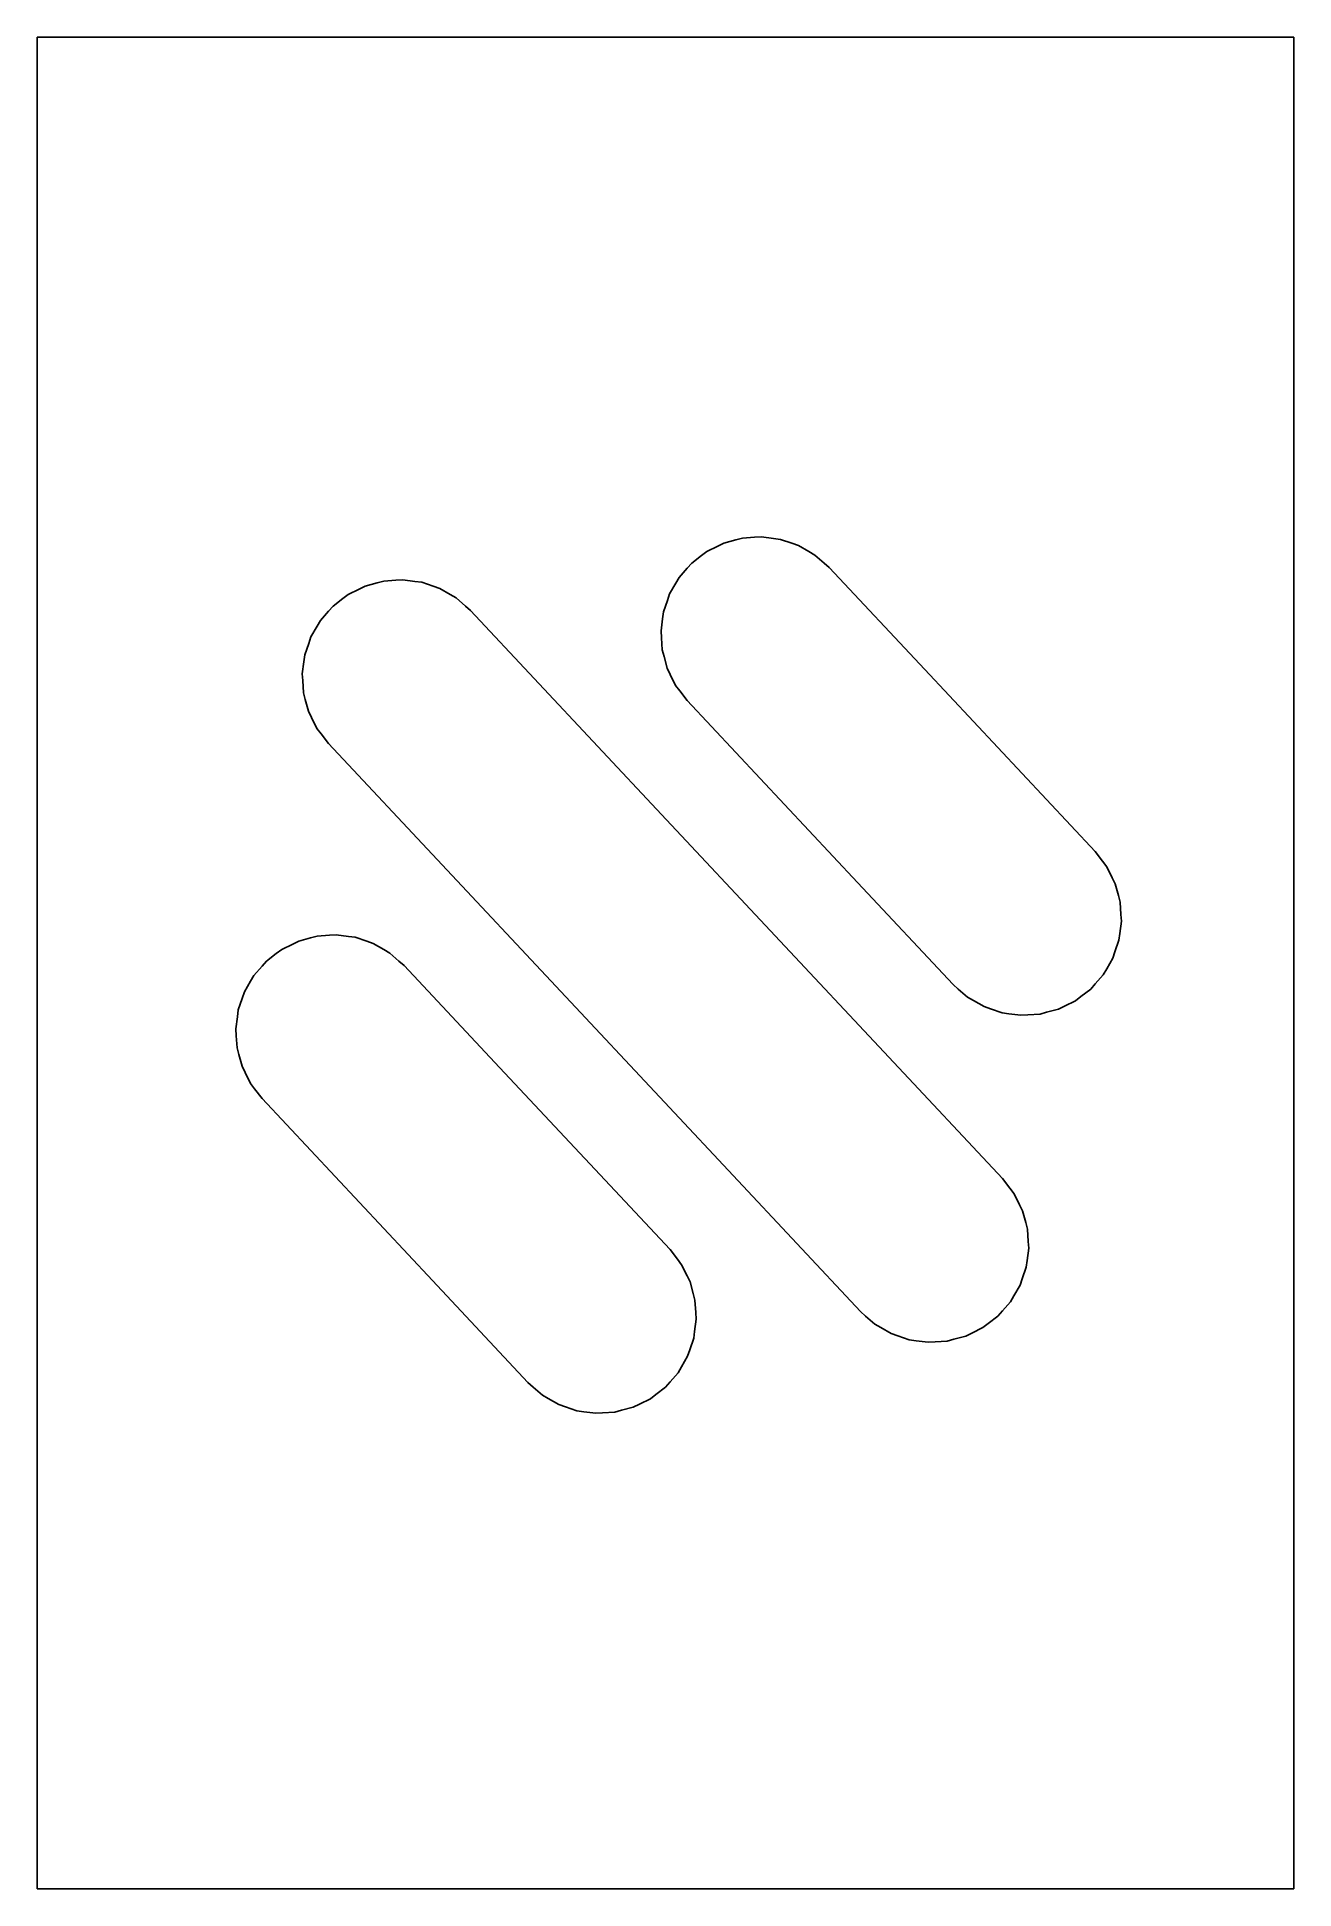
# Model space of a CAD drawing. Header units: metres. Extents: x -18.5 to 13.8, y -1.1 to 46.5.
import ezdxf

# ---------------------------------------------------------------- set-up
doc = ezdxf.new("R2010")
doc.units = ezdxf.units.M

msp = doc.modelspace()

# ---------------------------------------------------------------- linework, layer by layer
for p, q in [((-17.859, 46.5), (-18.55, 46.5)), ((-18.55, 46.5), (-18.55, 45.474)), ((-16.311, 46.5), (-17.859, 46.5)), ((-14.051, 46.5), (-16.311, 46.5)), ((-13.944, 46.5), (-14.051, 46.5)), ((-13.803, 46.5), (-13.944, 46.5)), ((-13.634, 46.5), (-13.803, 46.5)), ((-13.452, 46.5), (-13.634, 46.5)), ((-13.634, 46.5), (-13.634, 46.5)), ((-13.272, 46.5), (-13.452, 46.5)), ((-13.112, 46.5), (-13.272, 46.5)), ((-12.988, 46.5), (-13.112, 46.5)), ((-12.911, 46.5), (-12.988, 46.5)), ((4.366, 46.5), (-12.911, 46.5)), ((4.767, 46.5), (4.366, 46.5)), ((11.799, 46.5), (4.767, 46.5)), ((11.849, 46.5), (11.799, 46.5)), ((11.944, 46.5), (11.849, 46.5)), ((12.077, 46.5), (11.944, 46.5)), ((12.237, 46.5), (12.077, 46.5)), ((12.408, 46.5), (12.237, 46.5)), ((12.573, 46.5), (12.408, 46.5)), ((12.719, 46.5), (12.573, 46.5)), ((12.834, 46.5), (12.719, 46.5)), ((12.913, 46.5), (12.834, 46.5)), ((13.75, 46.5), (12.913, 46.5)), ((13.75, 44.271), (13.75, 46.5)), ((-18.55, 45.474), (-18.55, 45.42)), ((-18.55, 45.42), (-18.55, 45.308)), ((-18.55, 45.308), (-18.55, 45.142)), ((-18.55, 45.142), (-18.55, 44.927)), ((-18.55, 44.927), (-18.55, 42.593)), ((13.75, 42.865), (13.75, 44.271)), ((13.75, 23.569), (13.75, 42.865)), ((-18.55, 42.593), (-18.55, 42.462)), ((-18.55, 42.462), (-18.55, 42.302)), ((-18.55, 42.302), (-18.55, 41.112)), ((-18.55, 41.112), (-18.55, 40.978)), ((-18.55, 40.978), (-18.55, 40.835)), ((-18.55, 40.835), (-18.55, 40.696)), ((-18.55, 40.696), (-18.55, 40.572)), ((-18.55, 40.572), (-18.55, 40.161)), ((-18.55, 40.161), (-18.55, 36.656)), ((-18.55, 36.656), (-18.55, 35.903)), ((-18.55, 35.903), (-18.55, 33.764)), ((-18.55, 33.764), (-18.55, 10.617)), ((-1.337, 33.278), (-1.055, 33.417)), ((-1.055, 33.417), (-0.897, 33.494)), ((-0.897, 33.494), (-0.594, 33.576)), ((-0.594, 33.576), (-0.424, 33.621)), ((-0.424, 33.621), (-0.11, 33.642)), ((-0.11, 33.642), (0.065, 33.653)), ((0.065, 33.653), (0.377, 33.612)), ((0.377, 33.612), (0.551, 33.589)), ((0.551, 33.589), (0.849, 33.488)), ((0.849, 33.488), (1.015, 33.431)), ((1.015, 33.431), (1.287, 33.274)), ((-2.049, 32.611), (-1.842, 32.847)), ((-1.842, 32.847), (-1.725, 32.98)), ((-1.725, 32.98), (-1.476, 33.171)), ((-1.476, 33.171), (-1.337, 33.278)), ((1.287, 33.274), (1.44, 33.186)), ((1.44, 33.186), (1.676, 32.979)), ((1.676, 32.979), (1.808, 32.863)), ((1.808, 32.863), (4.263, 30.241)), ((-10.115, 32.39), (-10.273, 32.312)), ((-9.811, 32.471), (-10.115, 32.39)), ((-9.641, 32.517), (-9.811, 32.471)), ((-9.328, 32.537), (-9.641, 32.517)), ((-9.152, 32.549), (-9.328, 32.537)), ((-8.841, 32.508), (-9.152, 32.549)), ((-8.666, 32.485), (-8.841, 32.508)), ((-8.369, 32.384), (-8.666, 32.485)), ((-8.202, 32.327), (-8.369, 32.384)), ((-2.294, 32.187), (-2.137, 32.459)), ((-2.137, 32.459), (-2.049, 32.611)), ((-10.694, 32.066), (-10.943, 31.875)), ((-10.554, 32.173), (-10.694, 32.066)), ((-10.273, 32.312), (-10.554, 32.173)), ((-7.93, 32.17), (-8.202, 32.327)), ((-7.778, 32.082), (-7.93, 32.17)), ((-7.542, 31.875), (-7.778, 32.082)), ((-2.451, 31.723), (-2.35, 32.02)), ((-2.35, 32.02), (-2.294, 32.187)), ((-11.266, 31.507), (-11.354, 31.354)), ((-11.059, 31.743), (-11.266, 31.507)), ((-10.943, 31.875), (-11.059, 31.743)), ((-11.059, 31.743), (-11.059, 31.743)), ((-7.409, 31.759), (-7.542, 31.875)), ((-2.5, 26.515), (-7.409, 31.759)), ((-2.515, 31.237), (-2.474, 31.548)), ((-2.474, 31.548), (-2.451, 31.723)), ((-11.511, 31.082), (-11.568, 30.916)), ((-11.354, 31.354), (-11.511, 31.082)), ((-2.504, 31.061), (-2.515, 31.237)), ((-2.484, 30.748), (-2.504, 31.061)), ((-11.669, 30.618), (-11.692, 30.444)), ((-11.568, 30.916), (-11.669, 30.618)), ((-2.438, 30.578), (-2.484, 30.748)), ((-2.357, 30.274), (-2.438, 30.578)), ((-11.692, 30.444), (-11.733, 30.132)), ((-11.733, 30.132), (-11.722, 29.957)), ((-2.279, 30.116), (-2.357, 30.274)), ((-2.14, 29.835), (-2.279, 30.116)), ((4.263, 30.241), (8.643, 25.563)), ((-11.722, 29.957), (-11.701, 29.643)), ((-11.701, 29.643), (-11.656, 29.473)), ((-2.033, 29.695), (-2.14, 29.835)), ((-2.14, 29.835), (-2.14, 29.835)), ((-1.842, 29.446), (-2.033, 29.695)), ((-11.656, 29.473), (-11.574, 29.17)), ((-11.574, 29.17), (-11.497, 29.012)), ((2.538, 24.768), (-1.842, 29.446)), ((-11.497, 29.012), (-11.358, 28.73)), ((-11.358, 28.73), (-11.251, 28.591)), ((-11.251, 28.591), (-11.059, 28.341)), ((-11.059, 28.341), (-2.3, 18.985)), ((6.259, 17.159), (-2.5, 26.515)), ((8.643, 25.563), (8.834, 25.314)), ((8.834, 25.314), (8.941, 25.174)), ((4.993, 22.146), (2.538, 24.768)), ((8.941, 25.174), (9.08, 24.893)), ((9.08, 24.893), (9.158, 24.735)), ((9.158, 24.735), (9.239, 24.431)), ((9.239, 24.431), (9.284, 24.261)), ((9.284, 24.261), (9.305, 23.948)), ((9.305, 23.948), (9.316, 23.772)), ((-11.823, 23.265), (-11.52, 23.346)), ((-11.52, 23.346), (-11.35, 23.392)), ((-11.52, 23.346), (-11.52, 23.346)), ((-11.35, 23.392), (-11.036, 23.412)), ((-11.036, 23.412), (-10.861, 23.424)), ((-10.861, 23.424), (-10.549, 23.383)), ((-10.549, 23.383), (-10.375, 23.36)), ((-10.375, 23.36), (-10.078, 23.259)), ((9.275, 23.461), (9.252, 23.286)), ((9.316, 23.772), (9.275, 23.461)), ((13.75, 2.591), (13.75, 23.569)), ((-12.652, 22.75), (-12.403, 22.941)), ((-12.403, 22.941), (-12.263, 23.048)), ((-12.263, 23.048), (-11.981, 23.187)), ((-11.981, 23.187), (-11.823, 23.265)), ((-10.078, 23.259), (-9.911, 23.202)), ((-9.911, 23.202), (-9.639, 23.045)), ((-9.639, 23.045), (-9.487, 22.957)), ((-9.487, 22.957), (-9.25, 22.75)), ((9.151, 22.989), (9.095, 22.822)), ((9.252, 23.286), (9.151, 22.989)), ((-13.063, 22.229), (-12.975, 22.382)), ((-12.975, 22.382), (-12.768, 22.618)), ((-12.768, 22.618), (-12.652, 22.75)), ((-9.25, 22.75), (-9.118, 22.634)), ((-9.118, 22.634), (-6.663, 20.012)), ((8.849, 22.398), (8.642, 22.162)), ((8.938, 22.55), (8.849, 22.398)), ((9.095, 22.822), (8.938, 22.55)), ((-13.277, 21.791), (-13.22, 21.957)), ((-13.22, 21.957), (-13.063, 22.229)), ((5.125, 22.03), (4.993, 22.146)), ((5.361, 21.823), (5.125, 22.03)), ((8.526, 22.03), (8.277, 21.838)), ((8.642, 22.162), (8.526, 22.03)), ((-13.401, 21.319), (-13.378, 21.493)), ((-13.378, 21.493), (-13.277, 21.791)), ((5.513, 21.735), (5.361, 21.823)), ((5.785, 21.578), (5.513, 21.735)), ((5.952, 21.521), (5.785, 21.578)), ((6.249, 21.42), (5.952, 21.521)), ((7.394, 21.433), (7.224, 21.388)), ((7.698, 21.515), (7.394, 21.433)), ((7.856, 21.592), (7.698, 21.515)), ((8.137, 21.731), (7.856, 21.592)), ((8.277, 21.838), (8.137, 21.731)), ((-13.442, 21.007), (-13.401, 21.319)), ((-13.43, 20.832), (-13.442, 21.007)), ((6.424, 21.397), (6.249, 21.42)), ((6.735, 21.356), (6.424, 21.397)), ((6.911, 21.367), (6.735, 21.356)), ((7.224, 21.388), (6.911, 21.367)), ((-13.41, 20.518), (-13.43, 20.832)), ((-13.364, 20.348), (-13.41, 20.518)), ((-13.283, 20.045), (-13.364, 20.348)), ((-13.205, 19.887), (-13.283, 20.045)), ((-6.663, 20.012), (-2.284, 15.334)), ((-13.066, 19.605), (-13.205, 19.887)), ((-12.959, 19.466), (-13.066, 19.605)), ((-12.768, 19.216), (-12.959, 19.466)), ((-8.388, 14.538), (-12.768, 19.216)), ((-2.3, 18.985), (2.609, 13.741)), ((6.451, 16.909), (6.259, 17.159)), ((6.558, 16.77), (6.451, 16.909)), ((6.697, 16.488), (6.558, 16.77)), ((6.774, 16.33), (6.697, 16.488)), ((6.856, 16.027), (6.774, 16.33)), ((6.901, 15.857), (6.856, 16.027)), ((6.922, 15.543), (6.901, 15.857)), ((-2.284, 15.334), (-2.092, 15.084)), ((6.892, 15.056), (6.933, 15.368)), ((6.933, 15.368), (6.922, 15.543)), ((-2.092, 15.084), (-1.985, 14.945)), ((-1.985, 14.945), (-1.847, 14.663)), ((6.768, 14.584), (6.869, 14.882)), ((6.869, 14.882), (6.892, 15.056)), ((-5.934, 11.916), (-8.388, 14.538)), ((-1.847, 14.663), (-1.769, 14.505)), ((-1.769, 14.505), (-1.687, 14.202)), ((6.554, 14.146), (6.711, 14.418)), ((6.711, 14.418), (6.768, 14.584)), ((-1.687, 14.202), (-1.642, 14.032)), ((-1.642, 14.032), (-1.621, 13.718)), ((6.259, 13.757), (6.466, 13.993)), ((6.466, 13.993), (6.554, 14.146)), ((-1.61, 13.543), (-1.651, 13.231)), ((-1.621, 13.718), (-1.61, 13.543)), ((2.609, 13.741), (2.742, 13.625)), ((2.742, 13.625), (2.978, 13.418)), ((2.978, 13.418), (3.13, 13.33)), ((3.13, 13.33), (3.402, 13.173)), ((5.754, 13.327), (5.894, 13.434)), ((5.894, 13.434), (6.143, 13.625)), ((6.143, 13.625), (6.259, 13.757)), ((-1.674, 13.057), (-1.775, 12.759)), ((-1.651, 13.231), (-1.674, 13.057)), ((3.402, 13.173), (3.569, 13.116)), ((3.569, 13.116), (3.866, 13.015)), ((3.866, 13.015), (4.041, 12.992)), ((4.041, 12.992), (4.352, 12.951)), ((4.352, 12.951), (4.528, 12.963)), ((4.528, 12.963), (4.841, 12.983)), ((4.841, 12.983), (5.011, 13.029)), ((5.011, 13.029), (5.315, 13.11)), ((5.315, 13.11), (5.473, 13.188)), ((5.473, 13.188), (5.754, 13.327)), ((-1.832, 12.593), (-1.989, 12.321)), ((-1.775, 12.759), (-1.832, 12.593)), ((-5.801, 11.8), (-5.934, 11.916)), ((-2.284, 11.932), (-2.4, 11.8)), ((-2.077, 12.168), (-2.284, 11.932)), ((-1.989, 12.321), (-2.077, 12.168)), ((-5.565, 11.593), (-5.801, 11.8)), ((-5.413, 11.505), (-5.565, 11.593)), ((-5.141, 11.348), (-5.413, 11.505)), ((-2.789, 11.502), (-3.071, 11.363)), ((-2.649, 11.609), (-2.789, 11.502)), ((-2.4, 11.8), (-2.649, 11.609)), ((-4.974, 11.291), (-5.141, 11.348)), ((-4.677, 11.19), (-4.974, 11.291)), ((-4.502, 11.167), (-4.677, 11.19)), ((-4.191, 11.126), (-4.502, 11.167)), ((-4.015, 11.138), (-4.191, 11.126)), ((-3.702, 11.158), (-4.015, 11.138)), ((-3.532, 11.204), (-3.702, 11.158)), ((-3.228, 11.285), (-3.532, 11.204)), ((-3.071, 11.363), (-3.228, 11.285)), ((-18.55, 10.617), (-18.55, 8.118)), ((-18.55, 8.118), (-18.55, 5.676)), ((-18.55, 5.676), (-18.55, 4.622)), ((-18.55, 4.622), (-18.55, 4.496)), ((-18.55, 4.496), (-18.55, 3.336)), ((-18.55, 3.336), (-18.55, 3.185)), ((-18.55, 3.185), (-18.55, 3.068)), ((-18.55, 3.068), (-18.55, 0.741)), ((13.75, 1.174), (13.75, 2.591)), ((13.75, -1.1), (13.75, 1.174)), ((-18.55, 0.741), (-18.55, 0.542)), ((-18.55, 0.542), (-18.55, 0.394)), ((-18.55, 0.394), (-18.55, 0.302)), ((-18.55, 0.302), (-18.55, -0.558)), ((-18.55, -0.558), (-18.55, -0.612)), ((-18.55, -0.612), (-18.55, -0.629)), ((-18.55, -0.629), (-18.55, -1.1)), ((-18.55, -1.1), (-16.311, -1.1)), ((-16.311, -1.1), (-14.051, -1.1)), ((-14.051, -1.1), (-13.944, -1.1)), ((-13.944, -1.1), (-13.803, -1.1)), ((-13.803, -1.1), (-13.634, -1.1)), ((-13.634, -1.1), (-13.452, -1.1)), ((-13.452, -1.1), (-13.272, -1.1)), ((-13.272, -1.1), (-13.112, -1.1)), ((-13.112, -1.1), (-12.988, -1.1)), ((-12.988, -1.1), (-12.911, -1.1)), ((-12.911, -1.1), (4.366, -1.1)), ((4.366, -1.1), (4.767, -1.1)), ((4.767, -1.1), (11.799, -1.1)), ((11.799, -1.1), (11.849, -1.1)), ((11.849, -1.1), (11.944, -1.1)), ((11.944, -1.1), (12.077, -1.1)), ((12.077, -1.1), (12.237, -1.1)), ((12.237, -1.1), (12.408, -1.1)), ((12.408, -1.1), (12.573, -1.1)), ((12.573, -1.1), (12.719, -1.1)), ((12.719, -1.1), (12.834, -1.1)), ((12.834, -1.1), (12.913, -1.1)), ((12.913, -1.1), (13.75, -1.1))]:
    msp.add_line(p, q)

doc.saveas('drawing.dxf')
